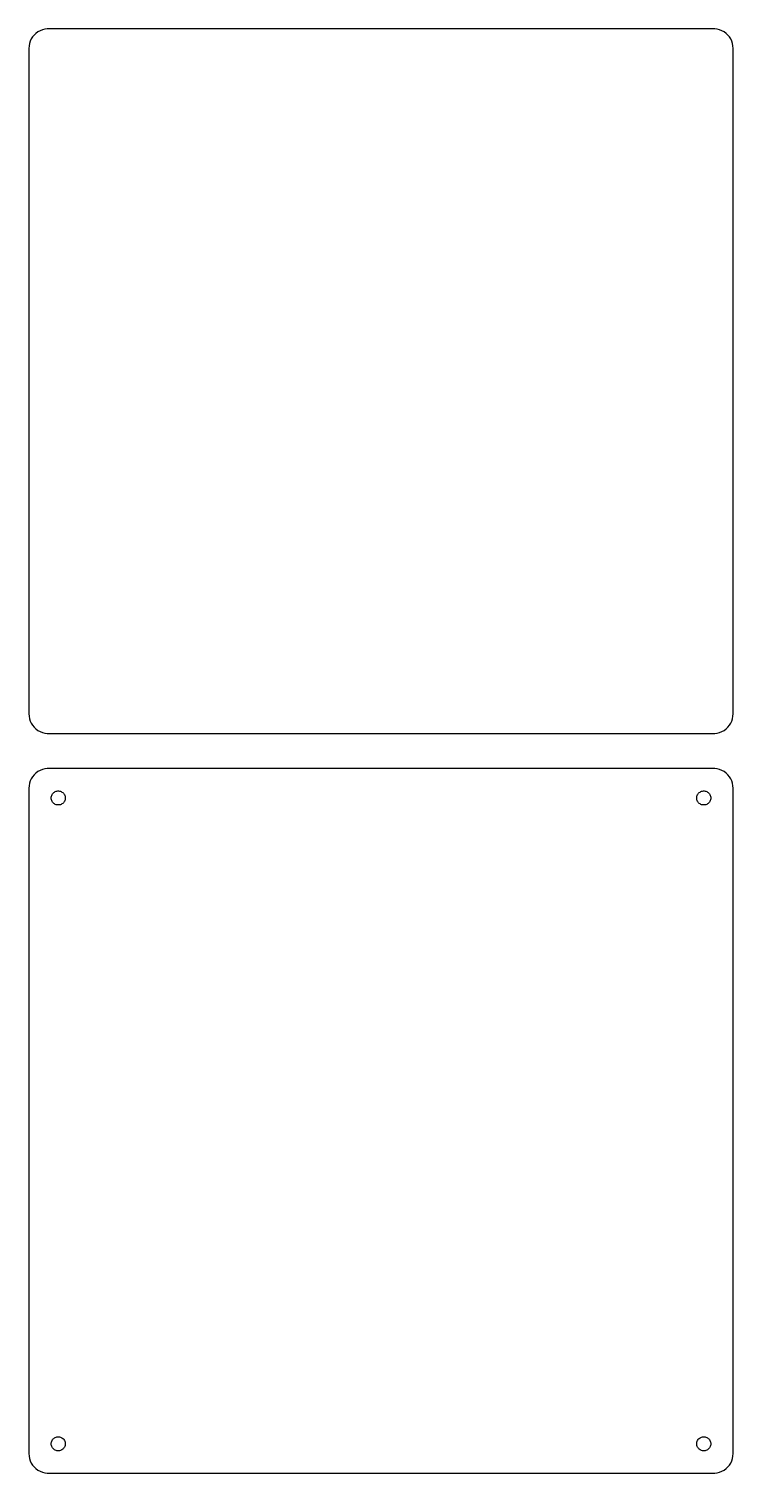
# Model space of a CAD drawing. Header units: metres. Extents: x -90 to 90, y 99 to 468.
import ezdxf

# ---------------------------------------------------------------- set-up
doc = ezdxf.new("R2010")
doc.units = ezdxf.units.M

msp = doc.modelspace()

# ---------------------------------------------------------------- linework, layer by layer
for p, q in [((-89.3815, 465.409), (-89.6489, 464.841)), ((-89.0451, 465.939), (-89.3815, 465.409)), ((-88.6448, 466.423), (-89.0451, 465.939)), ((-88.1871, 466.853), (-88.6448, 466.423)), ((-87.6791, 467.222), (-88.1871, 466.853)), ((-87.1289, 467.524), (-87.6791, 467.222)), ((-86.5451, 467.755), (-87.1289, 467.524)), ((-85.9369, 467.911), (-86.5451, 467.755)), ((-85.3139, 467.99), (-85.9369, 467.911)), ((85.3139, 467.99), (-85.3139, 467.99)), ((85.9369, 467.911), (85.3139, 467.99)), ((86.5451, 467.755), (85.9369, 467.911)), ((87.1289, 467.524), (86.5451, 467.755)), ((87.6791, 467.222), (87.1289, 467.524)), ((88.1871, 466.853), (87.6791, 467.222)), ((88.6448, 466.423), (88.1871, 466.853)), ((89.0451, 465.939), (88.6448, 466.423)), ((89.3815, 465.409), (89.0451, 465.939)), ((89.6489, 464.841), (89.3815, 465.409)), ((-89.9606, 463.627), (-90, 463)), ((-90, 463), (-90, 293)), ((-89.8429, 464.243), (-89.9606, 463.627)), ((-89.6489, 464.841), (-89.8429, 464.243)), ((89.8429, 464.243), (89.6489, 464.841)), ((89.9606, 463.627), (89.8429, 464.243)), ((90, 463), (89.9606, 463.627)), ((90, 293), (90, 463)), ((-90, 293), (-89.9606, 292.373)), ((-89.9606, 292.373), (-89.8429, 291.757)), ((-89.8429, 291.757), (-89.6489, 291.159)), ((89.6489, 291.159), (89.8429, 291.757)), ((89.8429, 291.757), (89.9606, 292.373)), ((89.9606, 292.373), (90, 293)), ((-89.6489, 291.159), (-89.3815, 290.591)), ((-89.3815, 290.591), (-89.0451, 290.061)), ((-89.0451, 290.061), (-88.6448, 289.577)), ((-88.6448, 289.577), (-88.1871, 289.147)), ((-88.1871, 289.147), (-87.6791, 288.778)), ((-87.6791, 288.778), (-87.1289, 288.476)), ((-87.1289, 288.476), (-86.5451, 288.245)), ((-86.5451, 288.245), (-85.9369, 288.089)), ((-85.9369, 288.089), (-85.3139, 288.01)), ((-85.3139, 288.01), (85.3139, 288.01)), ((85.3139, 288.01), (85.9369, 288.089)), ((85.9369, 288.089), (86.5451, 288.245)), ((86.5451, 288.245), (87.1289, 288.476)), ((87.1289, 288.476), (87.6791, 288.778)), ((87.6791, 288.778), (88.1871, 289.147)), ((88.1871, 289.147), (88.6448, 289.577)), ((88.6448, 289.577), (89.0451, 290.061)), ((89.0451, 290.061), (89.3815, 290.591)), ((89.3815, 290.591), (89.6489, 291.159)), ((-89.0451, 276.939), (-89.3815, 276.409)), ((-88.6448, 277.423), (-89.0451, 276.939)), ((-88.1871, 277.853), (-88.6448, 277.423)), ((-87.6791, 278.222), (-88.1871, 277.853)), ((-87.1289, 278.524), (-87.6791, 278.222)), ((-86.5451, 278.755), (-87.1289, 278.524)), ((-85.9369, 278.911), (-86.5451, 278.755)), ((-85.3139, 278.99), (-85.9369, 278.911)), ((85.3139, 278.99), (-85.3139, 278.99)), ((85.9369, 278.911), (85.3139, 278.99)), ((86.5451, 278.755), (85.9369, 278.911)), ((87.1289, 278.524), (86.5451, 278.755)), ((87.6791, 278.222), (87.1289, 278.524)), ((88.1871, 277.853), (87.6791, 278.222)), ((88.6448, 277.423), (88.1871, 277.853)), ((89.0451, 276.939), (88.6448, 277.423)), ((89.3815, 276.409), (89.0451, 276.939)), ((-89.9606, 274.627), (-90, 274)), ((-90, 274), (-90, 104)), ((-89.8429, 275.243), (-89.9606, 274.627)), ((-89.6489, 275.841), (-89.8429, 275.243)), ((-89.3815, 276.409), (-89.6489, 275.841)), ((-83.4645, 273.02), (-83.2664, 273.129)), ((-83.2664, 273.129), (-83.0562, 273.212)), ((-83.0562, 273.212), (-82.8373, 273.268)), ((-82.8373, 273.268), (-82.613, 273.296)), ((-82.613, 273.296), (-82.387, 273.296)), ((-82.387, 273.296), (-82.1627, 273.268)), ((-82.1627, 273.268), (-81.9438, 273.212)), ((-81.9438, 273.212), (-81.7336, 273.129)), ((-81.7336, 273.129), (-81.5355, 273.02)), ((81.5355, 273.02), (81.7336, 273.129)), ((81.7336, 273.129), (81.9438, 273.212)), ((81.9438, 273.212), (82.1627, 273.268)), ((82.1627, 273.268), (82.387, 273.296)), ((82.387, 273.296), (82.613, 273.296)), ((82.613, 273.296), (82.8373, 273.268)), ((82.8373, 273.268), (83.0562, 273.212)), ((83.0562, 273.212), (83.2664, 273.129)), ((83.2664, 273.129), (83.4645, 273.02)), ((89.6489, 275.841), (89.3815, 276.409)), ((89.8429, 275.243), (89.6489, 275.841)), ((89.9606, 274.627), (89.8429, 275.243)), ((90, 274), (89.9606, 274.627)), ((90, 104), (90, 274)), ((-84.3, 271.5), (-84.2858, 271.726)), ((-84.2858, 271.274), (-84.3, 271.5)), ((-84.2858, 271.726), (-84.2434, 271.948)), ((-84.2434, 271.052), (-84.2858, 271.274)), ((-84.2434, 271.948), (-84.1736, 272.163)), ((-84.1736, 270.837), (-84.2434, 271.052)), ((-84.1736, 272.163), (-84.0773, 272.367)), ((-84.0773, 270.633), (-84.1736, 270.837)), ((-84.0773, 272.367), (-83.9562, 272.558)), ((-83.9562, 270.442), (-84.0773, 270.633)), ((-83.9562, 272.558), (-83.8121, 272.732)), ((-83.8121, 270.268), (-83.9562, 270.442)), ((-83.8121, 272.732), (-83.6474, 272.887)), ((-83.6474, 270.113), (-83.8121, 270.268)), ((-83.6474, 272.887), (-83.4645, 273.02)), ((-83.4645, 269.98), (-83.6474, 270.113)), ((-83.2664, 269.871), (-83.4645, 269.98)), ((-83.0562, 269.788), (-83.2664, 269.871)), ((-82.8373, 269.732), (-83.0562, 269.788)), ((-82.613, 269.704), (-82.8373, 269.732)), ((-82.387, 269.704), (-82.613, 269.704)), ((-82.1627, 269.732), (-82.387, 269.704)), ((-81.9438, 269.788), (-82.1627, 269.732)), ((-81.7336, 269.871), (-81.9438, 269.788)), ((-81.5355, 269.98), (-81.7336, 269.871)), ((-81.5355, 273.02), (-81.3526, 272.887)), ((-81.3526, 270.113), (-81.5355, 269.98)), ((-81.3526, 272.887), (-81.1879, 272.732)), ((-81.1879, 270.268), (-81.3526, 270.113)), ((-81.1879, 272.732), (-81.0438, 272.558)), ((-81.0438, 270.442), (-81.1879, 270.268)), ((-81.0438, 272.558), (-80.9226, 272.367)), ((-80.9226, 270.633), (-81.0438, 270.442)), ((-80.9226, 272.367), (-80.8264, 272.163)), ((-80.8264, 270.837), (-80.9226, 270.633)), ((-80.8264, 272.163), (-80.7565, 271.948)), ((-80.7565, 271.052), (-80.8264, 270.837)), ((-80.7565, 271.948), (-80.7142, 271.726)), ((-80.7142, 271.274), (-80.7565, 271.052)), ((-80.7142, 271.726), (-80.7, 271.5)), ((-80.7, 271.5), (-80.7142, 271.274)), ((80.7, 271.5), (80.7142, 271.726)), ((80.7142, 271.274), (80.7, 271.5)), ((80.7142, 271.726), (80.7565, 271.948)), ((80.7565, 271.052), (80.7142, 271.274)), ((80.7565, 271.948), (80.8264, 272.163)), ((80.8264, 270.837), (80.7565, 271.052)), ((80.8264, 272.163), (80.9226, 272.367)), ((80.9226, 270.633), (80.8264, 270.837)), ((80.9226, 272.367), (81.0438, 272.558)), ((81.0438, 270.442), (80.9226, 270.633)), ((81.0438, 272.558), (81.1879, 272.732)), ((81.1879, 270.268), (81.0438, 270.442)), ((81.1879, 272.732), (81.3526, 272.887)), ((81.3526, 270.113), (81.1879, 270.268)), ((81.3526, 272.887), (81.5355, 273.02)), ((81.5355, 269.98), (81.3526, 270.113)), ((81.7336, 269.871), (81.5355, 269.98)), ((81.9438, 269.788), (81.7336, 269.871)), ((82.1627, 269.732), (81.9438, 269.788)), ((82.387, 269.704), (82.1627, 269.732)), ((82.613, 269.704), (82.387, 269.704)), ((82.8373, 269.732), (82.613, 269.704)), ((83.0562, 269.788), (82.8373, 269.732)), ((83.2664, 269.871), (83.0562, 269.788)), ((83.4645, 269.98), (83.2664, 269.871)), ((83.4645, 273.02), (83.6474, 272.887)), ((83.6474, 270.113), (83.4645, 269.98)), ((83.6474, 272.887), (83.8121, 272.732)), ((83.8121, 270.268), (83.6474, 270.113)), ((83.8121, 272.732), (83.9562, 272.558)), ((83.9562, 270.442), (83.8121, 270.268)), ((83.9562, 272.558), (84.0773, 272.367)), ((84.0773, 270.633), (83.9562, 270.442)), ((84.0773, 272.367), (84.1736, 272.163)), ((84.1736, 270.837), (84.0773, 270.633)), ((84.1736, 272.163), (84.2434, 271.948)), ((84.2434, 271.052), (84.1736, 270.837)), ((84.2434, 271.948), (84.2858, 271.726)), ((84.2858, 271.274), (84.2434, 271.052)), ((84.2858, 271.726), (84.3, 271.5)), ((84.3, 271.5), (84.2858, 271.274)), ((-84.2434, 106.948), (-84.1736, 107.163)), ((-84.1736, 107.163), (-84.0773, 107.367)), ((-84.0773, 107.367), (-83.9562, 107.558)), ((-83.9562, 107.558), (-83.8121, 107.732)), ((-83.8121, 107.732), (-83.6474, 107.887)), ((-83.6474, 107.887), (-83.4645, 108.02)), ((-83.4645, 108.02), (-83.2664, 108.129)), ((-83.2664, 108.129), (-83.0562, 108.212)), ((-83.0562, 108.212), (-82.8373, 108.268)), ((-82.8373, 108.268), (-82.613, 108.296)), ((-82.613, 108.296), (-82.387, 108.296)), ((-82.387, 108.296), (-82.1627, 108.268)), ((-82.1627, 108.268), (-81.9438, 108.212)), ((-81.9438, 108.212), (-81.7336, 108.129)), ((-81.7336, 108.129), (-81.5355, 108.02)), ((-81.5355, 108.02), (-81.3526, 107.887)), ((-81.3526, 107.887), (-81.1879, 107.732)), ((-81.1879, 107.732), (-81.0438, 107.558)), ((-81.0438, 107.558), (-80.9226, 107.367)), ((-80.9226, 107.367), (-80.8264, 107.163)), ((-80.8264, 107.163), (-80.7565, 106.948)), ((80.7565, 106.948), (80.8264, 107.163)), ((80.8264, 107.163), (80.9226, 107.367)), ((80.9226, 107.367), (81.0438, 107.558)), ((81.0438, 107.558), (81.1879, 107.732)), ((81.1879, 107.732), (81.3526, 107.887)), ((81.3526, 107.887), (81.5355, 108.02)), ((81.5355, 108.02), (81.7336, 108.129)), ((81.7336, 108.129), (81.9438, 108.212)), ((81.9438, 108.212), (82.1627, 108.268)), ((82.1627, 108.268), (82.387, 108.296)), ((82.387, 108.296), (82.613, 108.296)), ((82.613, 108.296), (82.8373, 108.268)), ((82.8373, 108.268), (83.0562, 108.212)), ((83.0562, 108.212), (83.2664, 108.129)), ((83.2664, 108.129), (83.4645, 108.02)), ((83.4645, 108.02), (83.6474, 107.887)), ((83.6474, 107.887), (83.8121, 107.732)), ((83.8121, 107.732), (83.9562, 107.558)), ((83.9562, 107.558), (84.0773, 107.367)), ((84.0773, 107.367), (84.1736, 107.163)), ((84.1736, 107.163), (84.2434, 106.948)), ((-90, 104), (-89.9606, 103.373)), ((-89.9606, 103.373), (-89.8429, 102.757)), ((-84.3, 106.5), (-84.2858, 106.726)), ((-84.2858, 106.274), (-84.3, 106.5)), ((-84.2858, 106.726), (-84.2434, 106.948)), ((-84.2434, 106.052), (-84.2858, 106.274)), ((-84.1736, 105.837), (-84.2434, 106.052)), ((-84.0773, 105.633), (-84.1736, 105.837)), ((-83.9562, 105.442), (-84.0773, 105.633)), ((-83.8121, 105.268), (-83.9562, 105.442)), ((-83.6474, 105.113), (-83.8121, 105.268)), ((-83.4645, 104.98), (-83.6474, 105.113)), ((-83.2664, 104.871), (-83.4645, 104.98)), ((-83.0562, 104.788), (-83.2664, 104.871)), ((-82.8373, 104.732), (-83.0562, 104.788)), ((-82.613, 104.704), (-82.8373, 104.732)), ((-82.387, 104.704), (-82.613, 104.704)), ((-82.1627, 104.732), (-82.387, 104.704)), ((-81.9438, 104.788), (-82.1627, 104.732)), ((-81.7336, 104.871), (-81.9438, 104.788)), ((-81.5355, 104.98), (-81.7336, 104.871)), ((-81.3526, 105.113), (-81.5355, 104.98)), ((-81.1879, 105.268), (-81.3526, 105.113)), ((-81.0438, 105.442), (-81.1879, 105.268)), ((-80.9226, 105.633), (-81.0438, 105.442)), ((-80.8264, 105.837), (-80.9226, 105.633)), ((-80.7565, 106.052), (-80.8264, 105.837)), ((-80.7565, 106.948), (-80.7142, 106.726)), ((-80.7142, 106.274), (-80.7565, 106.052)), ((-80.7142, 106.726), (-80.7, 106.5)), ((-80.7, 106.5), (-80.7142, 106.274)), ((80.7, 106.5), (80.7142, 106.726)), ((80.7142, 106.274), (80.7, 106.5)), ((80.7142, 106.726), (80.7565, 106.948)), ((80.7565, 106.052), (80.7142, 106.274)), ((80.8264, 105.837), (80.7565, 106.052)), ((80.9226, 105.633), (80.8264, 105.837)), ((81.0438, 105.442), (80.9226, 105.633)), ((81.1879, 105.268), (81.0438, 105.442)), ((81.3526, 105.113), (81.1879, 105.268)), ((81.5355, 104.98), (81.3526, 105.113)), ((81.7336, 104.871), (81.5355, 104.98)), ((81.9438, 104.788), (81.7336, 104.871)), ((82.1627, 104.732), (81.9438, 104.788)), ((82.387, 104.704), (82.1627, 104.732)), ((82.613, 104.704), (82.387, 104.704)), ((82.8373, 104.732), (82.613, 104.704)), ((83.0562, 104.788), (82.8373, 104.732)), ((83.2664, 104.871), (83.0562, 104.788)), ((83.4645, 104.98), (83.2664, 104.871)), ((83.6474, 105.113), (83.4645, 104.98)), ((83.8121, 105.268), (83.6474, 105.113)), ((83.9562, 105.442), (83.8121, 105.268)), ((84.0773, 105.633), (83.9562, 105.442)), ((84.1736, 105.837), (84.0773, 105.633)), ((84.2434, 106.052), (84.1736, 105.837)), ((84.2434, 106.948), (84.2858, 106.726)), ((84.2858, 106.274), (84.2434, 106.052)), ((84.2858, 106.726), (84.3, 106.5)), ((84.3, 106.5), (84.2858, 106.274)), ((89.8429, 102.757), (89.9606, 103.373)), ((89.9606, 103.373), (90, 104)), ((-89.8429, 102.757), (-89.6489, 102.159)), ((-89.6489, 102.159), (-89.3815, 101.591)), ((-89.3815, 101.591), (-89.0451, 101.061)), ((-89.0451, 101.061), (-88.6448, 100.577)), ((-88.6448, 100.577), (-88.1871, 100.147)), ((-88.1871, 100.147), (-87.6791, 99.7784)), ((-87.6791, 99.7784), (-87.1289, 99.4759)), ((87.1289, 99.4759), (87.6791, 99.7784)), ((87.6791, 99.7784), (88.1871, 100.147)), ((88.1871, 100.147), (88.6448, 100.577)), ((88.6448, 100.577), (89.0451, 101.061)), ((89.0451, 101.061), (89.3815, 101.591)), ((89.3815, 101.591), (89.6489, 102.159)), ((89.6489, 102.159), (89.8429, 102.757)), ((-87.1289, 99.4759), (-86.5451, 99.2447)), ((-86.5451, 99.2447), (-85.9369, 99.0886)), ((-85.9369, 99.0886), (-85.3139, 99.0099)), ((-85.3139, 99.0099), (85.3139, 99.0099)), ((85.3139, 99.0099), (85.9369, 99.0886)), ((85.9369, 99.0886), (86.5451, 99.2447)), ((86.5451, 99.2447), (87.1289, 99.4759))]:
    msp.add_line(p, q)

doc.saveas('drawing.dxf')
